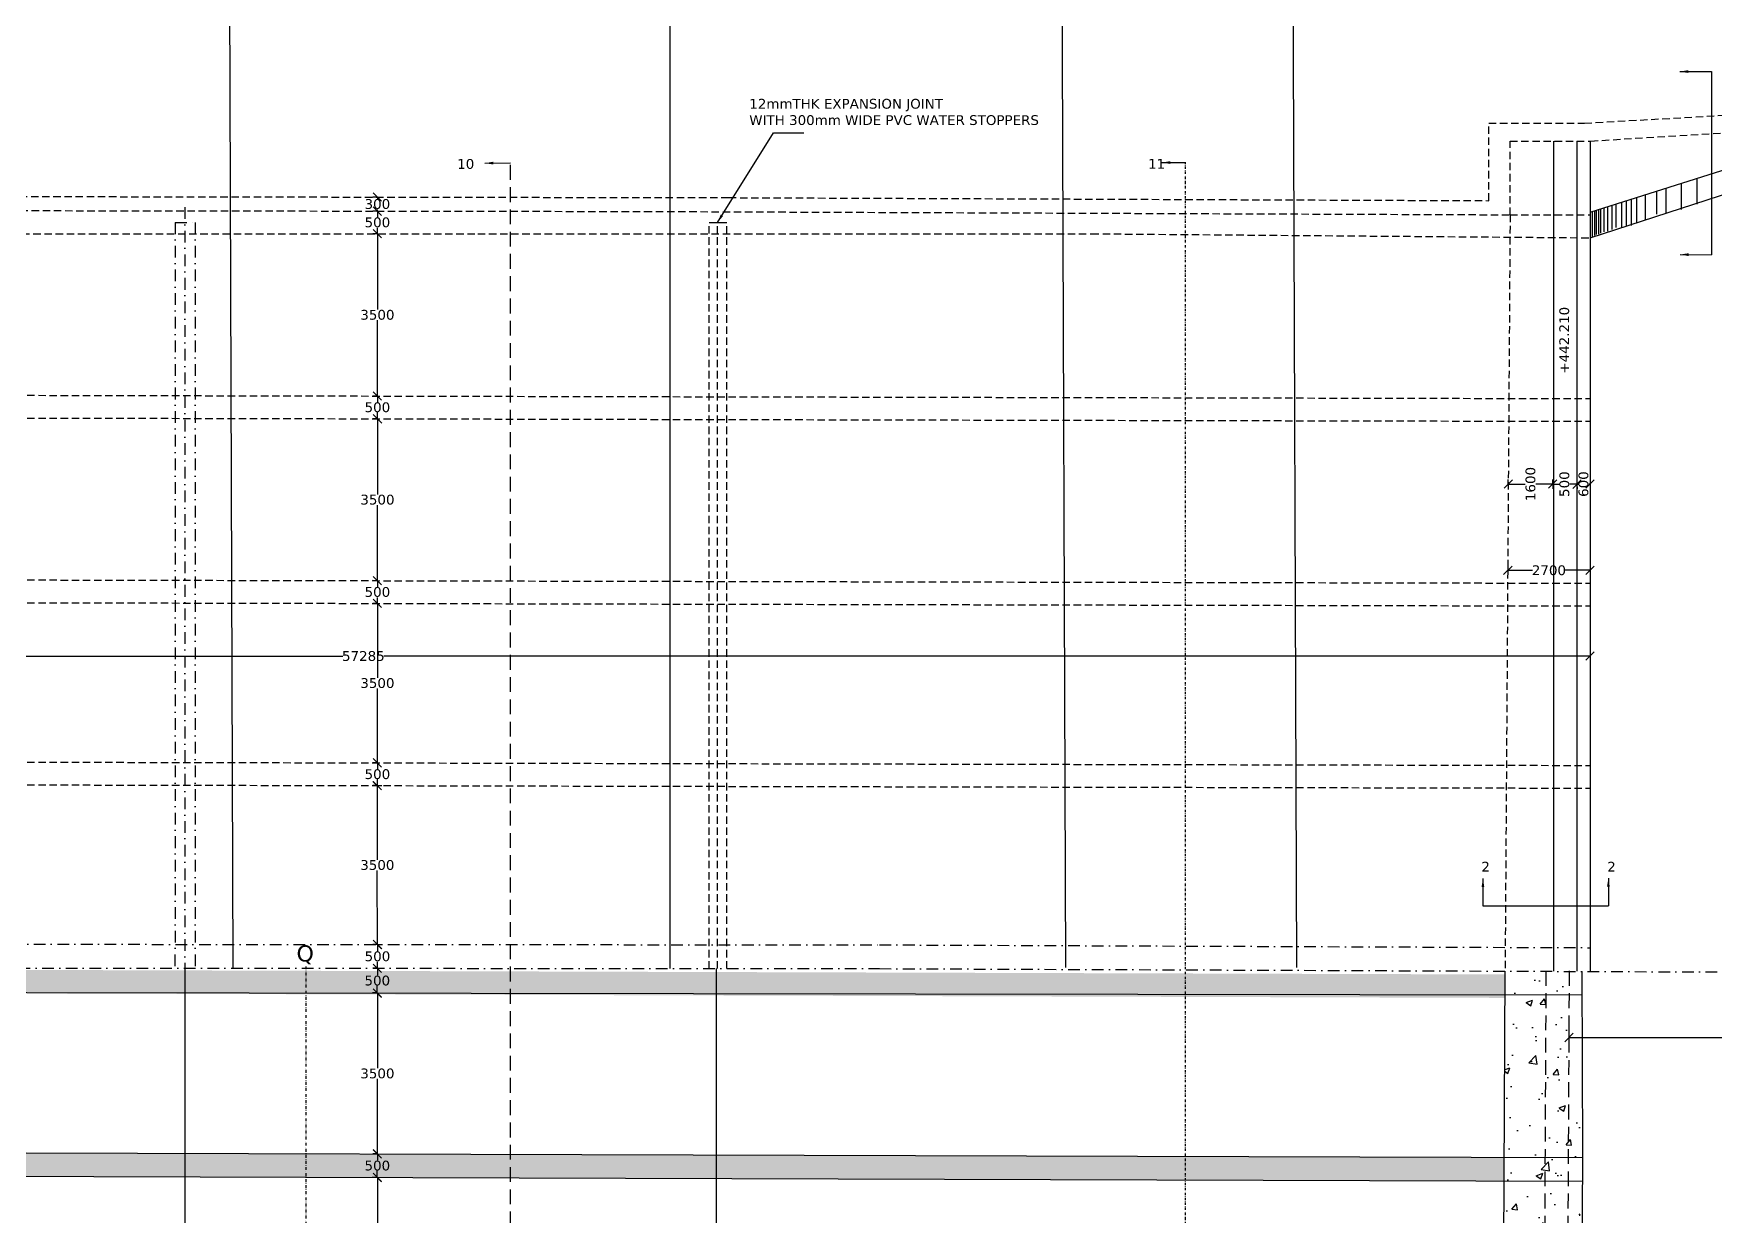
# Model space of a CAD drawing. Header units: inches. Extents: x 158 to 3095, y 377 to 1940.
# Drawn here: x 1096 to 1815, y 882 to 1388 of the extents above; entities that cross this region are included whole.
import ezdxf

# ---------------------------------------------------------------- set-up
doc = ezdxf.new("R2010")
doc.units = ezdxf.units.IN
doc.header["$MEASUREMENT"] = 0
doc.linetypes.add('DASHDOT', pattern=[1, 0.5, -0.25, 0, -0.25])
doc.linetypes.add('HIDDEN', pattern=[9.525, 6.35, -3.175])
for name, color, linetype in [('DIMENSION', 7, 'Continuous'), ('DRAWING', 50, 'Continuous'), ('HATCH', 7, 'Continuous'), ('TEXT', 7, 'Continuous')]:
    doc.layers.add(name, color=color, linetype=linetype)
doc.styles.get("Standard").update_dxf_attribs({"font": 'verdana.ttf', "height": 4.1875})
doc.dimstyles.get("Standard").update_dxf_attribs({"dimtxt": 4.055, "dimasz": 3.625, "dimexe": 1.9925, "dimexo": 0.0625, "dimgap": 0.09, "dimtad": 0, "dimtih": 1, "dimtoh": 1, "dimdec": 0, "dimzin": 0, "dimdsep": 46, "dimtxsty": 'Standard', "dimblk": 'OBLIQUE', "dimcen": 0.09, "dimadec": 0, "dimazin": 0, "dimtfac": 1, "dimtdec": 0, "dimtofl": 0, "dimtmove": 0, "dimatfit": 3, "dimfxl": 1, "dimtolj": 1, "dimtzin": 0, "dimarcsym": 0})

# ---------------------------------------------------------------- blocks, each defined once
blk = doc.blocks.new('_Oblique')
at = {"color": 0, "linetype": 'ByBlock', "lineweight": -2}
blk.add_line((-0.5, -0.5), (0.5, 0.5), dxfattribs=at)
blk = doc.blocks.new('*D14')
at = {"layer": 'Defpoints', "color": 0, "transparency": 16777216}
for p in [(1242.61, 1317.84), (1242.61, 1311.85), (1242.61, 1311.85)]:
    blk.add_point(p, dxfattribs=at)
at = {"layer": 'DIMENSION', "color": 0, "lineweight": -2, "transparency": 16777216}
for p, q in [((1242.54, 1317.84), (1240.61, 1317.84)), ((1242.61, 1317.84), (1242.61, 1317.12)), ((1242.54, 1311.85), (1240.61, 1311.85)), ((1242.61, 1311.85), (1242.61, 1312.58))]:
    blk.add_line(p, q, dxfattribs=at)
at = {"layer": 'DIMENSION', "color": 0, "lineweight": -2, "transparency": 16777216, "xscale": 3.625, "yscale": 3.625, "zscale": 3.625}
for p, rotation in [((1242.61, 1317.84), 90), ((1242.61, 1311.85), 270)]:
    blk.add_blockref('_Oblique', p, dxfattribs=dict(at, rotation=rotation))
at = {"layer": 'DIMENSION', "color": 0, "transparency": 16777216, "insert": (1242.61, 1314.85), "char_height": 4.188, "attachment_point": 5}
blk.add_mtext('\\A1;300', dxfattribs=at)
blk = doc.blocks.new('*D15')
at = {"layer": 'Defpoints', "color": 0, "transparency": 16777216}
for p in [(1242.61, 1311.85), (1242.61, 1302.17), (1242.61, 1302.17)]:
    blk.add_point(p, dxfattribs=at)
at = {"layer": 'DIMENSION', "color": 0, "lineweight": -2, "transparency": 16777216}
for p, q in [((1242.54, 1311.85), (1240.61, 1311.85)), ((1242.61, 1311.85), (1242.61, 1309.28)), ((1242.54, 1302.17), (1240.61, 1302.17)), ((1242.61, 1302.17), (1242.61, 1304.74))]:
    blk.add_line(p, q, dxfattribs=at)
at = {"layer": 'DIMENSION', "color": 0, "lineweight": -2, "transparency": 16777216, "xscale": 3.625, "yscale": 3.625, "zscale": 3.625}
for p, rotation in [((1242.61, 1311.85), 90), ((1242.61, 1302.17), 270)]:
    blk.add_blockref('_Oblique', p, dxfattribs=dict(at, rotation=rotation))
at = {"layer": 'DIMENSION', "color": 0, "transparency": 16777216, "insert": (1242.61, 1307.01), "char_height": 4.188, "attachment_point": 5}
blk.add_mtext('\\A1;500', dxfattribs=at)
blk = doc.blocks.new('*D16')
at = {"layer": 'Defpoints', "color": 0, "transparency": 16777216}
for p in [(1242.61, 1302.17), (1242.61, 1232.76), (1242.61, 1232.76)]:
    blk.add_point(p, dxfattribs=at)
at = {"layer": 'DIMENSION', "color": 0, "lineweight": -2, "transparency": 16777216}
for p, q in [((1242.54, 1302.17), (1240.61, 1302.17)), ((1242.61, 1302.17), (1242.61, 1269.73)), ((1242.61, 1232.76), (1242.61, 1265.19)), ((1242.54, 1232.76), (1240.61, 1232.76))]:
    blk.add_line(p, q, dxfattribs=at)
at = {"layer": 'DIMENSION', "color": 0, "lineweight": -2, "transparency": 16777216, "xscale": 3.625, "yscale": 3.625, "zscale": 3.625}
for p, rotation in [((1242.61, 1302.17), 90), ((1242.61, 1232.76), 270)]:
    blk.add_blockref('_Oblique', p, dxfattribs=dict(at, rotation=rotation))
at = {"layer": 'DIMENSION', "color": 0, "transparency": 16777216, "insert": (1242.61, 1267.46), "char_height": 4.188, "attachment_point": 5}
blk.add_mtext('\\A1;3500', dxfattribs=at)
blk = doc.blocks.new('*D17')
at = {"layer": 'Defpoints', "color": 0, "transparency": 16777216}
for p in [(1242.61, 1232.76), (1242.61, 1223.07), (1242.61, 1223.07)]:
    blk.add_point(p, dxfattribs=at)
at = {"layer": 'DIMENSION', "color": 0, "lineweight": -2, "transparency": 16777216}
for p, q in [((1242.54, 1232.76), (1240.61, 1232.76)), ((1242.61, 1232.76), (1242.61, 1230.18)), ((1242.54, 1223.07), (1240.61, 1223.07)), ((1242.61, 1223.07), (1242.61, 1225.65))]:
    blk.add_line(p, q, dxfattribs=at)
at = {"layer": 'DIMENSION', "color": 0, "lineweight": -2, "transparency": 16777216, "xscale": 3.625, "yscale": 3.625, "zscale": 3.625}
for p, rotation in [((1242.61, 1232.76), 90), ((1242.61, 1223.07), 270)]:
    blk.add_blockref('_Oblique', p, dxfattribs=dict(at, rotation=rotation))
at = {"layer": 'DIMENSION', "color": 0, "transparency": 16777216, "insert": (1242.61, 1227.92), "char_height": 4.188, "attachment_point": 5}
blk.add_mtext('\\A1;500', dxfattribs=at)
blk = doc.blocks.new('*D18')
at = {"layer": 'Defpoints', "color": 0, "transparency": 16777216}
for p in [(1242.65, 1223.03), (1242.61, 1153.78), (1242.61, 1153.78)]:
    blk.add_point(p, dxfattribs=at)
at = {"layer": 'DIMENSION', "color": 0, "lineweight": -2, "transparency": 16777216}
for p, q in [((1242.59, 1223.03), (1240.66, 1223.03)), ((1242.65, 1223.03), (1242.63, 1190.68)), ((1242.61, 1153.78), (1242.63, 1186.14)), ((1242.54, 1153.78), (1240.61, 1153.79))]:
    blk.add_line(p, q, dxfattribs=at)
at = {"layer": 'DIMENSION', "color": 0, "lineweight": -2, "transparency": 16777216, "xscale": 3.625, "yscale": 3.625, "zscale": 3.625}
for p, rotation in [((1242.65, 1223.03), 89.96162607761813), ((1242.61, 1153.78), 269.9616260776181)]:
    blk.add_blockref('_Oblique', p, dxfattribs=dict(at, rotation=rotation))
at = {"layer": 'DIMENSION', "color": 0, "transparency": 16777216, "insert": (1242.63, 1188.41), "char_height": 4.188, "attachment_point": 5}
blk.add_mtext('\\A1;3500', dxfattribs=at)
blk = doc.blocks.new('*D19')
at = {"layer": 'Defpoints', "color": 0, "transparency": 16777216}
for p in [(1242.61, 1153.78), (1242.61, 1144.06), (1242.61, 1144.06)]:
    blk.add_point(p, dxfattribs=at)
at = {"layer": 'DIMENSION', "color": 0, "lineweight": -2, "transparency": 16777216}
for p, q in [((1242.54, 1153.78), (1240.61, 1153.78)), ((1242.61, 1153.78), (1242.61, 1151.19)), ((1242.54, 1144.06), (1240.61, 1144.06)), ((1242.61, 1144.06), (1242.61, 1146.65))]:
    blk.add_line(p, q, dxfattribs=at)
at = {"layer": 'DIMENSION', "color": 0, "lineweight": -2, "transparency": 16777216, "xscale": 3.625, "yscale": 3.625, "zscale": 3.625}
for p, rotation in [((1242.61, 1153.78), 90), ((1242.61, 1144.06), 270)]:
    blk.add_blockref('_Oblique', p, dxfattribs=dict(at, rotation=rotation))
at = {"layer": 'DIMENSION', "color": 0, "transparency": 16777216, "insert": (1242.61, 1148.92), "char_height": 4.188, "attachment_point": 5}
blk.add_mtext('\\A1;500', dxfattribs=at)
blk = doc.blocks.new('*D20')
at = {"layer": 'Defpoints', "color": 0, "transparency": 16777216}
for p in [(711.8, 1126.97), (1761.43, 1126.97), (1761.43, 1121.53)]:
    blk.add_point(p, dxfattribs=at)
at = {"layer": 'DIMENSION', "color": 0, "lineweight": -2, "transparency": 16777216}
for p, q in [((711.8, 1126.91), (711.8, 1119.53)), ((1761.43, 1126.91), (1761.43, 1119.53)), ((711.8, 1121.53), (1227.84, 1121.53)), ((1761.43, 1121.53), (1245.38, 1121.53))]:
    blk.add_line(p, q, dxfattribs=at)
at = {"layer": 'DIMENSION', "color": 0, "lineweight": -2, "transparency": 16777216, "xscale": 3.625, "yscale": 3.625, "zscale": 3.625, "rotation": 180}
blk.add_blockref('_Oblique', (711.8, 1121.53), dxfattribs=at)
at = {"layer": 'DIMENSION', "color": 0, "lineweight": -2, "transparency": 16777216, "xscale": 3.625, "yscale": 3.625, "zscale": 3.625}
blk.add_blockref('_Oblique', (1761.43, 1121.53), dxfattribs=at)
at = {"layer": 'DIMENSION', "color": 0, "transparency": 16777216, "insert": (1236.61, 1121.53), "char_height": 4.188, "attachment_point": 5}
blk.add_mtext('\\A1;57285', dxfattribs=at)
blk = doc.blocks.new('*D21')
at = {"layer": 'Defpoints', "color": 0, "transparency": 16777216}
for p in [(1242.61, 1144.06), (1242.61, 1075.86), (1242.61, 1075.86)]:
    blk.add_point(p, dxfattribs=at)
at = {"layer": 'DIMENSION', "color": 0, "lineweight": -2, "transparency": 16777216}
for p, q in [((1242.54, 1144.06), (1240.61, 1144.06)), ((1242.61, 1144.06), (1242.61, 1112.23)), ((1242.61, 1075.86), (1242.61, 1107.69)), ((1242.54, 1075.86), (1240.61, 1075.86))]:
    blk.add_line(p, q, dxfattribs=at)
at = {"layer": 'DIMENSION', "color": 0, "lineweight": -2, "transparency": 16777216, "xscale": 3.625, "yscale": 3.625, "zscale": 3.625}
for p, rotation in [((1242.61, 1144.06), 90), ((1242.61, 1075.86), 270)]:
    blk.add_blockref('_Oblique', p, dxfattribs=dict(at, rotation=rotation))
at = {"layer": 'DIMENSION', "color": 0, "transparency": 16777216, "insert": (1242.61, 1109.96), "char_height": 4.188, "attachment_point": 5}
blk.add_mtext('\\A1;3500', dxfattribs=at)
blk = doc.blocks.new('*D22')
at = {"layer": 'Defpoints', "color": 0, "transparency": 16777216}
for p in [(1242.61, 1075.86), (1242.61, 1066.13), (1242.61, 1066.13)]:
    blk.add_point(p, dxfattribs=at)
at = {"layer": 'DIMENSION', "color": 0, "lineweight": -2, "transparency": 16777216}
for p, q in [((1242.54, 1075.86), (1240.61, 1075.86)), ((1242.61, 1075.86), (1242.61, 1073.26)), ((1242.54, 1066.13), (1240.61, 1066.13)), ((1242.61, 1066.13), (1242.61, 1068.72))]:
    blk.add_line(p, q, dxfattribs=at)
at = {"layer": 'DIMENSION', "color": 0, "lineweight": -2, "transparency": 16777216, "xscale": 3.625, "yscale": 3.625, "zscale": 3.625}
for p, rotation in [((1242.61, 1075.86), 90), ((1242.61, 1066.13), 270)]:
    blk.add_blockref('_Oblique', p, dxfattribs=dict(at, rotation=rotation))
at = {"layer": 'DIMENSION', "color": 0, "transparency": 16777216, "insert": (1242.61, 1070.99), "char_height": 4.188, "attachment_point": 5}
blk.add_mtext('\\A1;500', dxfattribs=at)
blk = doc.blocks.new('*D23')
at = {"layer": 'Defpoints', "color": 0, "transparency": 16777216}
for p in [(1242.54, 1066.13), (1242.61, 998.17), (1242.61, 998.17)]:
    blk.add_point(p, dxfattribs=at)
at = {"layer": 'DIMENSION', "color": 0, "lineweight": -2, "transparency": 16777216}
for p, q in [((1242.54, 1066.13), (1242.57, 1034.42)), ((1242.61, 1066.13), (1244.54, 1066.13)), ((1242.61, 998.17), (1242.58, 1029.88)), ((1242.67, 998.17), (1244.6, 998.17))]:
    blk.add_line(p, q, dxfattribs=at)
at = {"layer": 'DIMENSION', "color": 0, "lineweight": -2, "transparency": 16777216, "xscale": 3.625, "yscale": 3.625, "zscale": 3.625}
for p, rotation in [((1242.54, 1066.13), 90.05269381106831), ((1242.61, 998.17), 270.0526938110683)]:
    blk.add_blockref('_Oblique', p, dxfattribs=dict(at, rotation=rotation))
at = {"layer": 'DIMENSION', "color": 0, "transparency": 16777216, "insert": (1242.58, 1032.15), "char_height": 4.188, "attachment_point": 5}
blk.add_mtext('\\A1;3500', dxfattribs=at)
blk = doc.blocks.new('*D24')
at = {"layer": 'Defpoints', "color": 0, "transparency": 16777216}
for p in [(1242.67, 998.17), (1242.61, 988), (1242.61, 988)]:
    blk.add_point(p, dxfattribs=at)
at = {"layer": 'DIMENSION', "color": 0, "lineweight": -2, "transparency": 16777216}
for p, q in [((1242.61, 998.17), (1240.68, 998.18)), ((1242.67, 998.17), (1242.65, 995.36)), ((1242.54, 988), (1240.61, 988.01)), ((1242.61, 988), (1242.62, 990.82))]:
    blk.add_line(p, q, dxfattribs=at)
at = {"layer": 'DIMENSION', "color": 0, "lineweight": -2, "transparency": 16777216, "xscale": 3.625, "yscale": 3.625, "zscale": 3.625}
for p, rotation in [((1242.67, 998.17), 89.64787760431106), ((1242.61, 988), 269.647877604311)]:
    blk.add_blockref('_Oblique', p, dxfattribs=dict(at, rotation=rotation))
at = {"layer": 'DIMENSION', "color": 0, "transparency": 16777216, "insert": (1242.64, 993.09), "char_height": 4.188, "attachment_point": 5}
blk.add_mtext('\\A1;500', dxfattribs=at)
blk = doc.blocks.new('*D25')
at = {"layer": 'Defpoints', "color": 0, "transparency": 16777216}
for p in [(1242.61, 988), (1242.54, 977.44), (1242.54, 977.44)]:
    blk.add_point(p, dxfattribs=at)
at = {"layer": 'DIMENSION', "color": 0, "lineweight": -2, "transparency": 16777216}
for p, q in [((1242.54, 988), (1240.61, 988.01)), ((1242.61, 988), (1242.59, 984.99)), ((1242.54, 977.44), (1242.56, 980.45)), ((1242.48, 977.44), (1240.55, 977.45))]:
    blk.add_line(p, q, dxfattribs=at)
at = {"layer": 'DIMENSION', "color": 0, "lineweight": -2, "transparency": 16777216, "xscale": 3.625, "yscale": 3.625, "zscale": 3.625}
for p, rotation in [((1242.61, 988), 89.6478776043109), ((1242.54, 977.44), 269.6478776043109)]:
    blk.add_blockref('_Oblique', p, dxfattribs=dict(at, rotation=rotation))
at = {"layer": 'DIMENSION', "color": 0, "transparency": 16777216, "insert": (1242.57, 982.72), "char_height": 4.188, "attachment_point": 5}
blk.add_mtext('\\A1;500', dxfattribs=at)
blk = doc.blocks.new('*D26')
at = {"layer": 'Defpoints', "color": 0, "transparency": 16777216}
for p in [(1242.61, 977.38), (1242.61, 908.6), (1242.61, 908.6)]:
    blk.add_point(p, dxfattribs=at)
at = {"layer": 'DIMENSION', "color": 0, "lineweight": -2, "transparency": 16777216}
for p, q in [((1242.54, 977.38), (1240.61, 977.38)), ((1242.61, 977.38), (1242.61, 945.26)), ((1242.61, 908.6), (1242.61, 940.72)), ((1242.54, 908.6), (1240.61, 908.6))]:
    blk.add_line(p, q, dxfattribs=at)
at = {"layer": 'DIMENSION', "color": 0, "lineweight": -2, "transparency": 16777216, "xscale": 3.625, "yscale": 3.625, "zscale": 3.625}
for p, rotation in [((1242.61, 977.38), 90), ((1242.61, 908.6), 270)]:
    blk.add_blockref('_Oblique', p, dxfattribs=dict(at, rotation=rotation))
at = {"layer": 'DIMENSION', "color": 0, "transparency": 16777216, "insert": (1242.61, 942.99), "char_height": 4.188, "attachment_point": 5}
blk.add_mtext('\\A1;3500', dxfattribs=at)
blk = doc.blocks.new('*D27')
at = {"layer": 'Defpoints', "color": 0, "transparency": 16777216}
for p in [(1242.61, 908.6), (1242.55, 898.58), (1242.55, 898.58)]:
    blk.add_point(p, dxfattribs=at)
at = {"layer": 'DIMENSION', "color": 0, "lineweight": -2, "transparency": 16777216}
for p, q in [((1242.54, 908.6), (1240.61, 908.61)), ((1242.61, 908.6), (1242.59, 905.86)), ((1242.55, 898.58), (1242.56, 901.32)), ((1242.48, 898.58), (1240.55, 898.59))]:
    blk.add_line(p, q, dxfattribs=at)
at = {"layer": 'DIMENSION', "color": 0, "lineweight": -2, "transparency": 16777216, "xscale": 3.625, "yscale": 3.625, "zscale": 3.625}
for p, rotation in [((1242.61, 908.6), 89.64787760431034), ((1242.55, 898.58), 269.6478776043104)]:
    blk.add_blockref('_Oblique', p, dxfattribs=dict(at, rotation=rotation))
at = {"layer": 'DIMENSION', "color": 0, "transparency": 16777216, "insert": (1242.58, 903.59), "char_height": 4.188, "attachment_point": 5}
blk.add_mtext('\\A1;500', dxfattribs=at)
blk = doc.blocks.new('*D28')
at = {"layer": 'Defpoints', "color": 0, "transparency": 16777216}
for p in [(1242.61, 898.52), (1242.61, 831.27), (1242.61, 831.27)]:
    blk.add_point(p, dxfattribs=at)
at = {"layer": 'DIMENSION', "color": 0, "lineweight": -2, "transparency": 16777216}
for p, q in [((1242.54, 898.52), (1240.61, 898.52)), ((1242.61, 898.52), (1242.61, 867.16)), ((1242.61, 831.27), (1242.61, 862.62)), ((1242.54, 831.27), (1240.61, 831.27))]:
    blk.add_line(p, q, dxfattribs=at)
at = {"layer": 'DIMENSION', "color": 0, "lineweight": -2, "transparency": 16777216, "xscale": 3.625, "yscale": 3.625, "zscale": 3.625}
for p, rotation in [((1242.61, 898.52), 90), ((1242.61, 831.27), 270)]:
    blk.add_blockref('_Oblique', p, dxfattribs=dict(at, rotation=rotation))
at = {"layer": 'DIMENSION', "color": 0, "transparency": 16777216, "insert": (1242.61, 864.89), "char_height": 4.188, "attachment_point": 5}
blk.add_mtext('\\A1;3500', dxfattribs=at)
blk = doc.blocks.new('*D49')
at = {"layer": 'Defpoints', "color": 0, "transparency": 16777216}
for p in [(1726.23, 1161.48), (1761.43, 1161.48), (1761.43, 1158.21)]:
    blk.add_point(p, dxfattribs=at)
at = {"layer": 'DIMENSION', "color": 0, "lineweight": -2, "transparency": 16777216}
for p, q in [((1726.23, 1161.42), (1726.23, 1156.22)), ((1726.23, 1158.21), (1736.83, 1158.21)), ((1761.43, 1158.21), (1750.83, 1158.21)), ((1761.43, 1161.42), (1761.43, 1156.22))]:
    blk.add_line(p, q, dxfattribs=at)
at = {"layer": 'DIMENSION', "color": 0, "lineweight": -2, "transparency": 16777216, "xscale": 3.625, "yscale": 3.625, "zscale": 3.625, "rotation": 180}
blk.add_blockref('_Oblique', (1726.23, 1158.21), dxfattribs=at)
at = {"layer": 'DIMENSION', "color": 0, "lineweight": -2, "transparency": 16777216, "xscale": 3.625, "yscale": 3.625, "zscale": 3.625}
blk.add_blockref('_Oblique', (1761.43, 1158.21), dxfattribs=at)
at = {"layer": 'DIMENSION', "color": 0, "transparency": 16777216, "insert": (1743.83, 1158.21), "char_height": 4.188, "attachment_point": 5}
blk.add_mtext('\\A1;2700', dxfattribs=at)
blk = doc.blocks.new('*D50')
at = {"layer": 'Defpoints', "color": 0, "transparency": 16777216}
for p in [(1726.45, 1195.12), (1745.46, 1195.12), (1745.46, 1195.12)]:
    blk.add_point(p, dxfattribs=at)
at = {"layer": 'DIMENSION', "color": 0, "lineweight": -2, "transparency": 16777216}
for p, q in [((1726.45, 1195.18), (1726.45, 1197.11)), ((1726.45, 1195.12), (1733.69, 1195.12)), ((1745.46, 1195.12), (1738.22, 1195.12)), ((1745.46, 1195.18), (1745.46, 1197.11))]:
    blk.add_line(p, q, dxfattribs=at)
at = {"layer": 'DIMENSION', "color": 0, "lineweight": -2, "transparency": 16777216, "xscale": 3.625, "yscale": 3.625, "zscale": 3.625, "rotation": 180}
blk.add_blockref('_Oblique', (1726.45, 1195.12), dxfattribs=at)
at = {"layer": 'DIMENSION', "color": 0, "lineweight": -2, "transparency": 16777216, "xscale": 3.625, "yscale": 3.625, "zscale": 3.625}
blk.add_blockref('_Oblique', (1745.46, 1195.12), dxfattribs=at)
at = {"layer": 'DIMENSION', "color": 0, "transparency": 16777216, "insert": (1735.96, 1195.12), "char_height": 4.188, "attachment_point": 5, "rotation": 90}
blk.add_mtext('\\A1;1600', dxfattribs=at)
blk = doc.blocks.new('*D51')
at = {"layer": 'Defpoints', "color": 0, "transparency": 16777216}
for p in [(1745.46, 1195.18), (1755.84, 1195.12), (1755.84, 1195.04)]:
    blk.add_point(p, dxfattribs=at)
at = {"layer": 'DIMENSION', "color": 0, "lineweight": -2, "transparency": 16777216}
for p, q in [((1745.46, 1195.12), (1745.44, 1193.11)), ((1745.46, 1195.1), (1748.19, 1195.09)), ((1755.84, 1195.04), (1752.73, 1195.06)), ((1755.84, 1195.06), (1755.83, 1193.05))]:
    blk.add_line(p, q, dxfattribs=at)
at = {"layer": 'DIMENSION', "color": 0, "lineweight": -2, "transparency": 16777216, "xscale": 3.625, "yscale": 3.625, "zscale": 3.625}
for p, rotation in [((1745.46, 1195.1), 179.6551201647352), ((1755.84, 1195.04), 359.6551201647352)]:
    blk.add_blockref('_Oblique', p, dxfattribs=dict(at, rotation=rotation))
at = {"layer": 'DIMENSION', "color": 0, "transparency": 16777216, "insert": (1750.46, 1195.07), "char_height": 4.188, "attachment_point": 5, "rotation": 90}
blk.add_mtext('\\A1;500', dxfattribs=at)
blk = doc.blocks.new('*D52')
at = {"layer": 'Defpoints', "color": 0, "transparency": 16777216}
for p in [(1755.84, 1195.06), (1761.43, 1195.12), (1761.43, 1195.12)]:
    blk.add_point(p, dxfattribs=at)
at = {"layer": 'DIMENSION', "color": 0, "lineweight": -2, "transparency": 16777216}
for p, q in [((1755.84, 1195.06), (1756.36, 1195.06)), ((1755.84, 1194.99), (1755.86, 1193.06)), ((1761.43, 1195.12), (1760.9, 1195.11)), ((1761.43, 1195.06), (1761.45, 1193.13))]:
    blk.add_line(p, q, dxfattribs=at)
at = {"layer": 'DIMENSION', "color": 0, "lineweight": -2, "transparency": 16777216, "xscale": 3.625, "yscale": 3.625, "zscale": 3.625}
for p, rotation in [((1755.84, 1195.06), 180.6405409280183), ((1761.43, 1195.12), 0.6405409280182845)]:
    blk.add_blockref('_Oblique', p, dxfattribs=dict(at, rotation=rotation))
at = {"layer": 'DIMENSION', "color": 0, "transparency": 16777216, "insert": (1758.63, 1195.09), "char_height": 4.188, "attachment_point": 5, "rotation": 90}
blk.add_mtext('\\A1;600', dxfattribs=at)
blk = doc.blocks.new('*D85')
at = {"layer": 'Defpoints', "color": 0, "transparency": 16777216}
for p in [(1752.39, 963.42), (2255.15, 963.42), (2255.15, 958.4)]:
    blk.add_point(p, dxfattribs=at)
at = {"layer": 'DIMENSION', "color": 0, "lineweight": -2, "transparency": 16777216}
for p, q in [((1752.39, 963.35), (1752.39, 956.41)), ((1752.39, 958.4), (1994.94, 958.4)), ((2255.15, 958.4), (2012.6, 958.4)), ((2255.15, 963.35), (2255.15, 956.41))]:
    blk.add_line(p, q, dxfattribs=at)
at = {"layer": 'DIMENSION', "color": 0, "lineweight": -2, "transparency": 16777216, "xscale": 3.625, "yscale": 3.625, "zscale": 3.625, "rotation": 180}
blk.add_blockref('_Oblique', (1752.39, 958.4), dxfattribs=at)
at = {"layer": 'DIMENSION', "color": 0, "lineweight": -2, "transparency": 16777216, "xscale": 3.625, "yscale": 3.625, "zscale": 3.625}
blk.add_blockref('_Oblique', (2255.15, 958.4), dxfattribs=at)
at = {"layer": 'DIMENSION', "color": 0, "transparency": 16777216, "insert": (2003.77, 958.4), "char_height": 4.188, "attachment_point": 5}
blk.add_mtext('\\A1;25500', dxfattribs=at)

msp = doc.modelspace()

# ---------------------------------------------------------------- hatches: boundary and pattern name
at = {"layer": 'HATCH'}
h = msp.add_hatch(dxfattribs=at)
h.set_pattern_fill('AR-CONC', color=256, scale=3, style=0)
h.set_pattern_definition([(50, (0.859, 233.917), (21.5178, -1.88256), [2.25, -24.75]), (355, (0.86, 233.917), (-4.16254, 22.56576), [1.8, -19.8]), (100.4514, (2.652, 233.76), (17.35528, 20.68319), [1.9122, -21.03426]), (46.1842, (0.86, 239.917), (32.01723, -4.96557), [3.375, -37.125]), (96.6356, (3.527, 239.503), (28.0399, 29.22354), [2.8683, -31.5514]), (351.1842, (0.86, 239.917), (28.03986, 29.22356), [2.7, -29.7]), (21, (3.859, 238.417), (17.90721, -12.07857), [2.25, -24.75]), (326, (3.86, 238.417), (7.29946, 21.7545), [1.8, -19.8]), (71.4514, (5.351, 237.41), (25.20668, 9.67591), [1.9122, -21.03426]), (37.5, (0.859, 233.917), (0.364796, 9.986816), [0, -19.56, 0, -20.1, 0, -19.875]), (7.5, (0.859, 233.917), (7.892086, 11.83235), [0, -11.46, 0, -19.11, 0, -7.575]), (327.5, (-5.831, 233.917), (16.014673, -0.676646), [0, -7.5, 0, -23.4, 0, -31.05]), (317.5, (-8.831, 233.917), (17.49559, 3.00315), [0, -9.75, 0, -15.54, 0, -22.05])])
h.paths.add_polyline_path([(743.4, 988.36), (1724.8, 985.36), (1724.75, 975.34), (743.37, 978.33)])
h = msp.add_hatch(dxfattribs=at)
h.set_pattern_fill('AR-CONC', color=256, scale=4, style=0)
h.paths.add_polyline_path([(1725.07, 986.78), (1757.14, 986.78), (1757.14, 673.08), (1725.07, 673.08)])
h = msp.add_hatch(dxfattribs=at)
h.set_pattern_fill('AR-CONC', color=256, scale=3, style=0)
h.set_pattern_definition([(50, (0.572, 155.686), (21.5178, -1.88256), [2.25, -24.75]), (355, (0.572, 155.686), (-4.16254, 22.56576), [1.8, -19.8]), (100.4514, (2.365, 155.53), (17.35528, 20.68319), [1.9122, -21.03426]), (46.1842, (0.572, 161.686), (32.01723, -4.96557), [3.375, -37.125]), (96.6356, (3.24, 161.272), (28.0399, 29.22354), [2.8683, -31.5514]), (351.1842, (0.572, 161.686), (28.03986, 29.22356), [2.7, -29.7]), (21, (3.572, 160.186), (17.90721, -12.07857), [2.25, -24.75]), (326, (3.572, 160.186), (7.29946, 21.7545), [1.8, -19.8]), (71.4514, (5.064, 159.18), (25.20668, 9.67591), [1.9122, -21.03426]), (37.5, (0.572, 155.686), (0.364796, 9.986816), [0, -19.56, 0, -20.1, 0, -19.875]), (7.5, (0.572, 155.686), (7.892086, 11.83235), [0, -11.46, 0, -19.11, 0, -7.575]), (327.5, (-6.118, 155.686), (16.014673, -0.676646), [0, -7.5, 0, -23.4, 0, -31.05]), (317.5, (-9.118, 155.686), (17.49559, 3.00315), [0, -9.75, 0, -15.54, 0, -22.05])])
h.paths.add_polyline_path([(743.12, 910.13), (1724.51, 907.13), (1724.46, 897.11), (743.08, 900.1)])

# ---------------------------------------------------------------- linework, layer by layer
at = {"layer": 'DIMENSION'}
msp.add_lwpolyline([(1384.59, 1306.97), (1392.1, 1306.97)], dxfattribs=at)
at = {"layer": 'DRAWING'}
for points in [[(1178.47, 1653.03), (1180.81, 988.29)], [(1367.68, 1653.03), (1367.73, 987.91)], [(1534.65, 1653.03), (1536.99, 988.29)], [(1633.45, 1653.03), (1635.79, 988.29)], [(1761.43, 1311.34), (1865.6, 1344.36), (2087.51, 1415.48), (2248.12, 1466.98), (2248.12, 1528.94)], [(1761.43, 1300.43), (1956.03, 1363.57), (2257.29, 1460.17)], [(1745.79, 1341.82), (1745.79, 986.7)], [(1755.84, 1341.82), (1755.84, 986.7)], [(1761.43, 1341.82), (1761.43, 986.7)], [(1800.39, 1323.69), (1800.39, 1312.53)], [(1807.08, 1325.81), (1807.08, 1314.8)], [(1776.89, 1316.24), (1776.89, 1305.57)], [(1778.96, 1316.89), (1778.96, 1305.72)], [(1781.28, 1317.63), (1781.28, 1306.79)], [(1785.04, 1318.82), (1785.04, 1308.23)], [(1789.8, 1320.33), (1789.8, 1310.59)], [(1793.83, 1321.61), (1793.83, 1310.83)], [(1762.36, 1311.63), (1762.36, 1301.01)], [(1763.27, 1311.92), (1763.27, 1301.38)], [(1764.12, 1312.19), (1764.12, 1301.8)], [(1765.03, 1312.48), (1765.03, 1301.92)], [(1765.87, 1312.75), (1765.87, 1302.46)], [(1767.33, 1313.21), (1767.33, 1303.01)], [(1768.9, 1313.71), (1768.9, 1303.31)], [(1770.78, 1314.3), (1770.78, 1303.98)], [(1772.46, 1314.84), (1772.46, 1304.88)], [(1774.83, 1315.59), (1774.83, 1304.96)], [(1160.19, 988.06), (1160.19, 665.22)], [(1387.56, 987.9), (1387.56, 664.99)], [(1723.52, 663.19), (1725.07, 986.78)], [(1757.06, 631.58), (1757.53, 751.81), (1758.28, 908.55), (1758.07, 986.65)], [(712.32, 978.27), (1758.1, 976.64)], [(711.8, 910.22), (1758.06, 907.03)], [(711.8, 900.2), (1758.02, 897.01)]]:
    msp.add_lwpolyline(points, dxfattribs=at)
at = {"layer": 'DRAWING', "linetype": 'HIDDEN', "ltscale": 0.5}
for points in [[(673.57, 1359.88), (708.38, 1353.55), (751.53, 1353.55), (751.53, 1318.62), (1393, 1317.61), (1718.12, 1316.31), (1718.12, 1349.48), (1759.07, 1349.48), (1857.01, 1354.96), (2236.45, 1475.63), (2236.45, 1534.57), (2266.26, 1534.57), (2266.26, 1460.36)], [(711.85, 1312.33), (894.65, 1312.33), (1357, 1311.7), (1727.22, 1310.27), (1727.22, 1341.82), (1761.75, 1341.82), (1863.06, 1347.98), (2244.07, 1470.42), (2244.07, 1528.94)], [(1727.22, 1310.27), (1725.07, 986.78)], [(1727.22, 1310.27), (1761.39, 1310.27)], [(711.8, 1302.17), (1047.78, 1302.17), (1285.57, 1302.17), (1548.16, 1302.17), (1761.43, 1300.43)], [(1384.59, 987.9), (1384.59, 1306.97)], [(1388.09, 987.9), (1388.09, 1306.97)], [(1392.1, 987.9), (1392.1, 1306.97)], [(711.8, 1233.87), (1761.43, 1231.66)], [(711.8, 1224.15), (1761.43, 1221.94)], [(711.8, 1154.9), (1761.43, 1152.69)], [(711.8, 1145.17), (1761.43, 1142.96)], [(711.8, 1076.98), (1761.43, 1074.76)], [(711.8, 1067.25), (1761.43, 1065.04)]]:
    msp.add_lwpolyline(points, dxfattribs=at)
at = {"layer": 'DRAWING', "linetype": 'DASHDOT', "ltscale": 2}
msp.add_lwpolyline([(1588.39, 638.98), (1588.39, 1332.56)], dxfattribs=at)
at = {"layer": 'DRAWING', "linetype": 'DASHDOT', "ltscale": 10}
for points in [[(1160.19, 1313.54), (1160.19, 988.06)], [(1156.09, 1307.04), (1156.02, 988.06)], [(1156.09, 1307.04), (1164.64, 1307.04), (1164.64, 988.06)], [(711.8, 998.55), (1457.38, 998.02), (1761.43, 996.81)], [(203.41, 988.7), (553.8, 988.49), (1457.38, 987.85), (2179.49, 984.97), (2819.95, 981.39)]]:
    msp.add_lwpolyline(points, dxfattribs=at)
at = {"layer": 'DRAWING', "linetype": 'DASHDOT', "ltscale": 2.5}
msp.add_lwpolyline([(1212.02, 988.8), (1212.02, 639.69), (1198.2, 639.69)], dxfattribs=at)
at = {"layer": 'DRAWING', "linetype": 'HIDDEN'}
for points in [[(1742.56, 986.87), (1741.54, 779.5), (1740.93, 631.58)], [(1752.48, 986.87), (1751.46, 779.5), (1750.85, 631.58)]]:
    msp.add_lwpolyline(points, dxfattribs=at)

# ---------------------------------------------------------------- texts
at = {"layer": 'TEXT', "attachment_point": 1}
for s, insert, char_height, width in [('12mmTHK EXPANSION JOINT\\PWITH 300mm WIDE PVC WATER STOPPERS', (1401.72, 1359.85), 4.1875, 159.5551), ('10', (1276.75, 1334.11), 4.188, 14.4858), ('11', (1572.34, 1334.16), 4.188, 8.6126), ('2', (1714.93, 1033.54), 4.19, 13.218), ('2', (1768.78, 1033.54), 4.19, 13.218), ('Q', (1208, 997.81), 6.91, 23.9017)]:
    msp.add_mtext(s, dxfattribs=dict(at, insert=insert, char_height=char_height, width=width))
at = {"layer": 'TEXT', "insert": (1748.28, 1242.32), "char_height": 4.188, "width": 21.6265, "attachment_point": 1, "rotation": 90}
msp.add_mtext('+442.210', dxfattribs=at)

# ---------------------------------------------------------------- dimensions: what is measured, and where the dimension line sits
at = {"layer": 'DIMENSION'}
dim = msp.add_linear_dim(base=(1242.61, 1311.85), p1=(1242.61, 1317.84), p2=(1242.61, 1311.85), angle=90, text='300', dimstyle='Standard', dxfattribs=at)
dim.commit()
dim.dimension.update_dxf_attribs({"geometry": '*D14', "text_midpoint": (1242.61, 1314.85)})
for p1, p2, distance, text, picture, middle in [((1242.61, 1311.85), (1242.61, 1302.17), 0, '500', '*D15', (1242.61, 1307.01)), ((1242.61, 1302.17), (1242.61, 1232.76), 0, '3500', '*D16', (1242.61, 1267.46)), ((1242.61, 1232.76), (1242.61, 1223.07), 0, '500', '*D17', (1242.61, 1227.92)), ((1242.65, 1223.03), (1242.61, 1153.78), 0, '3500', '*D18', (1242.63, 1188.41)), ((1726.23, 1161.48), (1761.43, 1161.48), -3.27, '2700', '*D49', (1743.83, 1158.21)), ((1242.61, 1153.78), (1242.61, 1144.06), 0, '500', '*D19', (1242.61, 1148.92)), ((1242.61, 1144.06), (1242.61, 1075.86), 0, '3500', '*D21', (1242.61, 1109.96)), ((1242.61, 1075.86), (1242.61, 1066.13), 0, '500', '*D22', (1242.61, 1070.99)), ((1242.54, 1066.13), (1242.61, 998.17), 0, '3500', '*D23', (1242.58, 1032.15)), ((1242.67, 998.17), (1242.61, 988), 0, '500', '*D24', (1242.64, 993.09)), ((1242.61, 988), (1242.54, 977.44), 0, '500', '*D25', (1242.57, 982.72)), ((1242.61, 977.38), (1242.61, 908.6), 0, '3500', '*D26', (1242.61, 942.99)), ((1242.61, 908.6), (1242.55, 898.58), 0, '500', '*D27', (1242.58, 903.59)), ((1242.61, 898.52), (1242.61, 831.27), 0, '3500', '*D28', (1242.61, 864.89))]:
    dim = msp.add_aligned_dim(p1=p1, p2=p2, distance=distance, text=text, dimstyle='Standard', dxfattribs=at)
    dim.commit()
    dim.dimension.update_dxf_attribs({"geometry": picture, "text_midpoint": middle})
for p1, p2, text, picture, middle in [((1726.45, 1195.12), (1745.46, 1195.12), '1600', '*D50', (1735.96, 1195.12)), ((1755.84, 1195.06), (1761.43, 1195.12), '600', '*D52', (1758.63, 1195.09))]:
    dim = msp.add_aligned_dim(p1=p1, p2=p2, distance=0, text=text, dimstyle='Standard', dxfattribs=at)
    dim.commit()
    dim.dimension.update_dxf_attribs({"geometry": picture, "text_midpoint": middle, "text_rotation": 90})
dim = msp.add_linear_dim(base=(1755.84, 1195.04), p1=(1745.46, 1195.18), p2=(1755.84, 1195.12), angle=359.65512, text='500', dimstyle='Standard', dxfattribs=at)
dim.commit()
dim.dimension.update_dxf_attribs({"geometry": '*D51', "text_midpoint": (1750.46, 1195.07), "dimtype": 161, "text_rotation": 90})
dim = msp.add_aligned_dim(p1=(711.8, 1126.97), p2=(1761.43, 1126.97), distance=-5.45, text='57285', dimstyle='Standard', override={"dimtxt": 5.0625, "dimgap": 0.083333}, dxfattribs=at)
dim.commit()
dim.dimension.update_dxf_attribs({"geometry": '*D20', "text_midpoint": (1236.61, 1121.53)})
dim = msp.add_linear_dim(base=(2255.15, 958.4), p1=(1752.39, 963.42), p2=(2255.15, 963.42), text='25500', dimstyle='Standard', dxfattribs=at)
dim.commit()
dim.dimension.update_dxf_attribs({"geometry": '*D85', "text_midpoint": (2003.77, 958.4)})

# ---------------------------------------------------------------- leaders
for points in [[(1799.82, 1371.53), (1813.38, 1371.53), (1813.38, 1293.14)], [(1388.09, 1306.97), (1412.09, 1345.35), (1425.09, 1345.35)], [(1288.62, 1332.32), (1299.49, 1332.53)], [(1578.26, 1332.62), (1588.45, 1332.62)], [(1799.96, 1293.26), (1813.38, 1293.14)], [(1715.6, 1026.35), (1715.6, 1014.77), (1769.28, 1014.77)], [(1769.28, 1026.56), (1769.28, 1014.77)]]:
    msp.add_leader(points, dimstyle='Standard', override={"dimgap": 0.09, "dimtad": 0}, dxfattribs=at)
at = {"layer": 'DIMENSION', "linetype": 'HIDDEN'}
msp.add_leader([(1286.93, 639.45), (1299.49, 639.45), (1299.49, 1332.53)], dimstyle='Standard', override={"dimgap": 0.09, "dimtad": 0}, dxfattribs=at)

doc.saveas('drawing.dxf')
